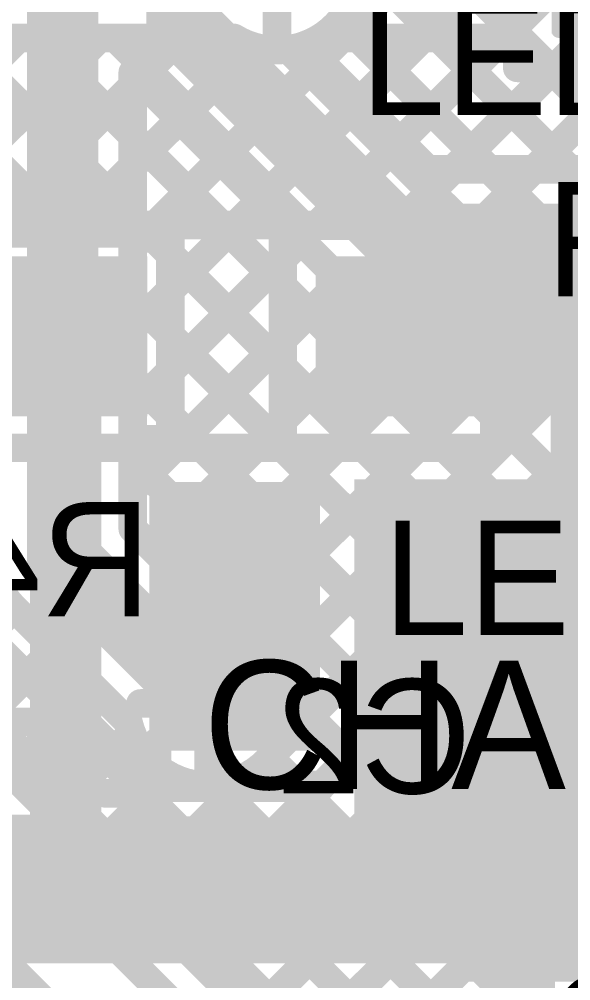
# Model space of a CAD drawing. Header units: millimetres. Extents: x 0.78 to 3.29, y 2.96 to 5.31.
# Drawn here: x 1.4258 to 1.6187, y 3.4714 to 3.808 of the extents above; entities that cross this region are included whole.
import ezdxf

# ---------------------------------------------------------------- set-up
doc = ezdxf.new("R2010")
doc.units = ezdxf.units.MM
doc.header["$MEASUREMENT"] = 0
for name, color, linetype in [('BottomLayer', 5, 'Continuous'), ('BottomOverlay', 54, 'Continuous'), ('BottomPaste', 16, 'Continuous'), ('BottomSolder', 6, 'Continuous'), ('MultiLayer', 9, 'Continuous'), ('TopLayer', 1, 'Continuous'), ('TopOverlay', 2, 'Continuous'), ('ViaHoleLayer', 16, 'Continuous')]:
    doc.layers.add(name, color=color, linetype=linetype)

# ---------------------------------------------------------------- blocks, each defined once
blk = doc.blocks.new('MBR120VLSFT3G_B_14')
at = {"layer": 'BottomLayer'}
for points in [[(-0.02461, -0.02402), (0.02461, -0.02402), (-0.02461, 0.02402), (0.02461, 0.02402)], [(0.09154, -0.02402), (0.14075, -0.02402), (0.09154, 0.02402), (0.14075, 0.02402)]]:
    blk.add_solid(points, dxfattribs=at)
at = {"layer": 'BottomOverlay', "const_width": 0.01}
for points in [[(-0.048, 0.039), (0.15, 0.039)], [(0.15, -0.039), (0.15, 0.039)], [(-0.049, -0.039), (0.149, -0.039)]]:
    blk.add_lwpolyline(points, dxfattribs=at)
at = {"layer": 'BottomOverlay', "const_width": 0.005}
for points in [[(-0.0505, 0.039, 1), (-0.0455, 0.039, 1)], [(0.1475, 0.039, 1), (0.1525, 0.039, 1)], [(0.1475, 0.039, 1), (0.1525, 0.039, 1)], [(-0.0515, -0.039, 1), (-0.0465, -0.039, 1)], [(0.1465, -0.039, 1), (0.1515, -0.039, 1)], [(0.1475, -0.039, 1), (0.1525, -0.039, 1)]]:
    blk.add_lwpolyline(points, format="xyb", close=True, dxfattribs=at)
at = {"layer": 'BottomOverlay'}
blk.add_solid([(-0.093, -0.044), (-0.029, -0.044), (-0.093, 0.044), (-0.029, 0.044)], dxfattribs=at)
at = {"layer": 'BottomPaste'}
for points in [[(-0.02461, -0.02402), (0.02461, -0.02402), (-0.02461, 0.02402), (0.02461, 0.02402)], [(0.09154, -0.02402), (0.14075, -0.02402), (0.09154, 0.02402), (0.14075, 0.02402)]]:
    blk.add_solid(points, dxfattribs=at)
at = {"layer": 'BottomSolder'}
for points in [[(-0.02861, -0.02802), (0.02861, -0.02802), (-0.02861, 0.02802), (0.02861, 0.02802)], [(0.08754, -0.02802), (0.14475, -0.02802), (0.08754, 0.02802), (0.14475, 0.02802)]]:
    blk.add_solid(points, dxfattribs=at)
blk = doc.blocks.new('C__0603_B_21')
at = {"layer": 'BottomLayer'}
for points in [[(-0.045, 0.0175), (-0.045, -0.0175), (-0.015, 0.0175), (-0.015, -0.0175)], [(0.015, 0.0175), (0.015, -0.0175), (0.045, 0.0175), (0.045, -0.0175)]]:
    blk.add_solid(points, dxfattribs=at)
at = {"layer": 'BottomOverlay', "const_width": 0.005}
for points in [[(-0.05, -0.023), (-0.05, 0.023)], [(-0.05, 0.023), (-0.016, 0.023)], [(0.016, 0.023), (0.05, 0.023)], [(0.05, -0.023), (0.05, 0.023)], [(-0.05, -0.023), (-0.016, -0.023)], [(0.016, -0.023), (0.05, -0.023)]]:
    blk.add_lwpolyline(points, dxfattribs=at)
at = {"layer": 'BottomOverlay', "const_width": 0.0025}
for points in [[(-0.05125, 0.023, 1), (-0.04875, 0.023, 1)], [(-0.05125, 0.023, 1), (-0.04875, 0.023, 1)], [(-0.01725, 0.023, 1), (-0.01475, 0.023, 1)], [(0.01475, 0.023, 1), (0.01725, 0.023, 1)], [(0.04875, 0.023, 1), (0.05125, 0.023, 1)], [(0.04875, 0.023, 1), (0.05125, 0.023, 1)], [(-0.05125, -0.023, 1), (-0.04875, -0.023, 1)], [(-0.05125, -0.023, 1), (-0.04875, -0.023, 1)], [(-0.01725, -0.023, 1), (-0.01475, -0.023, 1)], [(0.01475, -0.023, 1), (0.01725, -0.023, 1)], [(0.04875, -0.023, 1), (0.05125, -0.023, 1)], [(0.04875, -0.023, 1), (0.05125, -0.023, 1)]]:
    blk.add_lwpolyline(points, format="xyb", close=True, dxfattribs=at)
at = {"layer": 'BottomPaste'}
for points in [[(-0.045, 0.0175), (-0.045, -0.0175), (-0.015, 0.0175), (-0.015, -0.0175)], [(0.015, 0.0175), (0.015, -0.0175), (0.045, 0.0175), (0.045, -0.0175)]]:
    blk.add_solid(points, dxfattribs=at)
at = {"layer": 'BottomSolder'}
for points in [[(-0.049, 0.0215), (-0.049, -0.0215), (-0.011, 0.0215), (-0.011, -0.0215)], [(0.011, 0.0215), (0.011, -0.0215), (0.049, 0.0215), (0.049, -0.0215)]]:
    blk.add_solid(points, dxfattribs=at)
blk = doc.blocks.new('SOT23_3_B_43')
at = {"layer": 'BottomLayer'}
for points in [[(-0.02166, 0.05807), (-0.05316, 0.05807), (-0.02166, 0.02657), (-0.05316, 0.02657)], [(0.05314, 0.05807), (0.02165, 0.05807), (0.05314, 0.02657), (0.02165, 0.02657)], [(0.01574, -0.02657), (-0.01575, -0.02657), (0.01574, -0.05807), (-0.01575, -0.05807)]]:
    blk.add_solid(points, dxfattribs=at)
at = {"layer": 'BottomOverlay'}
for points, const_width in [([(-0.06409, 0.068, 1), (-0.07393, 0.068, 1)], 0.00984), ([(-0.07639, 0.068, 1), (-0.07147, 0.068, 1)], 0.00492), ([(-0.06655, 0.068, 1), (-0.06162, 0.068, 1)], 0.00492), ([(-0.01351, 0.056, 1), (-0.00851, 0.056, 1)], 0.005), ([(0.00849, 0.056, 1), (0.01349, 0.056, 1)], 0.005), ([(-0.06851, 0.048, 1), (-0.06351, 0.048, 1)], 0.005), ([(0.06349, 0.048, 1), (0.06849, 0.048, 1)], 0.005), ([(-0.06851, -0.056, 1), (-0.06351, -0.056, 1)], 0.005), ([(-0.06851, -0.056, 1), (-0.06351, -0.056, 1)], 0.005), ([(-0.03151, -0.056, 1), (-0.02651, -0.056, 1)], 0.005), ([(0.02649, -0.056, 1), (0.03149, -0.056, 1)], 0.005), ([(0.06349, -0.056, 1), (0.06849, -0.056, 1)], 0.005), ([(0.06349, -0.056, 1), (0.06849, -0.056, 1)], 0.005)]:
    blk.add_lwpolyline(points, format="xyb", close=True, dxfattribs=dict(at, const_width=const_width))
at = {"layer": 'BottomOverlay', "const_width": 0.01}
for points in [[(-0.01101, 0.056), (0.01099, 0.056)], [(-0.06601, 0.048), (-0.06601, -0.056)], [(0.06599, 0.048), (0.06599, -0.056)], [(-0.06601, -0.056), (-0.02901, -0.056)], [(0.02899, -0.056), (0.06599, -0.056)]]:
    blk.add_lwpolyline(points, dxfattribs=at)
at = {"layer": 'BottomPaste'}
for points in [[(-0.02166, 0.05807), (-0.05316, 0.05807), (-0.02166, 0.02657), (-0.05316, 0.02657)], [(0.05314, 0.05807), (0.02165, 0.05807), (0.05314, 0.02657), (0.02165, 0.02657)], [(0.01574, -0.02657), (-0.01575, -0.02657), (0.01574, -0.05807), (-0.01575, -0.05807)]]:
    blk.add_solid(points, dxfattribs=at)
at = {"layer": 'BottomSolder'}
for points in [[(-0.01766, 0.06207), (-0.05716, 0.06207), (-0.01766, 0.02257), (-0.05716, 0.02257)], [(0.05714, 0.06207), (0.01765, 0.06207), (0.05714, 0.02257), (0.01765, 0.02257)], [(0.01974, -0.02257), (-0.01975, -0.02257), (0.01974, -0.06207), (-0.01975, -0.06207)]]:
    blk.add_solid(points, dxfattribs=at)
blk = doc.blocks.new('BQ21040DBVR_B_67')
at = {"layer": 'BottomLayer'}
for points in [[(-0.07283, 0.02657), (-0.03346, 0.02657), (-0.07283, 0.04823), (-0.03346, 0.04823)], [(0.03346, 0.02657), (0.07283, 0.02657), (0.03346, 0.04823), (0.07283, 0.04823)], [(-0.07283, -0.01083), (-0.03346, -0.01083), (-0.07283, 0.01083), (-0.03346, 0.01083)], [(0.03346, -0.01083), (0.07283, -0.01083), (0.03346, 0.01083), (0.07283, 0.01083)], [(-0.07283, -0.04823), (-0.03346, -0.04823), (-0.07283, -0.02657), (-0.03346, -0.02657)], [(0.03346, -0.04823), (0.07283, -0.04823), (0.03346, -0.02657), (0.07283, -0.02657)]]:
    blk.add_solid(points, dxfattribs=at)
at = {"layer": 'BottomOverlay', "const_width": 0.00787}
for points in [[(0.056, 0.061), (-0.053, 0.061)], [(0.056, -0.061), (-0.053, -0.061)]]:
    blk.add_lwpolyline(points, dxfattribs=at)
at = {"layer": 'BottomOverlay'}
for points, const_width in [([(-0.05497, 0.061, 1), (-0.05103, 0.061, 1)], 0.00394), ([(0.05403, 0.061, 1), (0.05797, 0.061, 1)], 0.00394), ([(-0.083, -0.039, 1), (-0.093, -0.039, 1)], 0.01), ([(-0.0955, -0.039, 1), (-0.0905, -0.039, 1)], 0.005), ([(-0.0855, -0.039, 1), (-0.0805, -0.039, 1)], 0.005), ([(-0.05497, -0.061, 1), (-0.05103, -0.061, 1)], 0.00394), ([(0.05403, -0.061, 1), (0.05797, -0.061, 1)], 0.00394)]:
    blk.add_lwpolyline(points, format="xyb", close=True, dxfattribs=dict(at, const_width=const_width))
at = {"layer": 'BottomPaste'}
for points in [[(-0.07283, 0.02657), (-0.03346, 0.02657), (-0.07283, 0.04823), (-0.03346, 0.04823)], [(0.03346, 0.02657), (0.07283, 0.02657), (0.03346, 0.04823), (0.07283, 0.04823)], [(-0.07283, -0.01083), (-0.03346, -0.01083), (-0.07283, 0.01083), (-0.03346, 0.01083)], [(0.03346, -0.01083), (0.07283, -0.01083), (0.03346, 0.01083), (0.07283, 0.01083)], [(-0.07283, -0.04823), (-0.03346, -0.04823), (-0.07283, -0.02657), (-0.03346, -0.02657)], [(0.03346, -0.04823), (0.07283, -0.04823), (0.03346, -0.02657), (0.07283, -0.02657)]]:
    blk.add_solid(points, dxfattribs=at)
at = {"layer": 'BottomSolder'}
for points in [[(-0.07683, 0.02257), (-0.02946, 0.02257), (-0.07683, 0.05223), (-0.02946, 0.05223)], [(0.02946, 0.02257), (0.07683, 0.02257), (0.02946, 0.05223), (0.07683, 0.05223)], [(-0.07683, -0.01483), (-0.02946, -0.01483), (-0.07683, 0.01483), (-0.02946, 0.01483)], [(0.02946, -0.01483), (0.07683, -0.01483), (0.02946, 0.01483), (0.07683, 0.01483)], [(-0.07683, -0.05223), (-0.02946, -0.05223), (-0.07683, -0.02257), (-0.02946, -0.02257)], [(0.02946, -0.05223), (0.07683, -0.05223), (0.02946, -0.02257), (0.07683, -0.02257)]]:
    blk.add_solid(points, dxfattribs=at)
blk = doc.blocks.new('C__0603_B_68')
at = {"layer": 'BottomLayer'}
for points in [[(-0.045, 0.0175), (-0.045, -0.0175), (-0.015, 0.0175), (-0.015, -0.0175)], [(0.015, 0.0175), (0.015, -0.0175), (0.045, 0.0175), (0.045, -0.0175)]]:
    blk.add_solid(points, dxfattribs=at)
at = {"layer": 'BottomOverlay', "const_width": 0.005}
for points in [[(-0.05, 0.023), (-0.05, -0.023)], [(-0.05, 0.023), (-0.016, 0.023)], [(0.016, 0.023), (0.05, 0.023)], [(0.05, 0.023), (0.05, -0.023)], [(-0.05, -0.023), (-0.016, -0.023)], [(0.016, -0.023), (0.05, -0.023)]]:
    blk.add_lwpolyline(points, dxfattribs=at)
at = {"layer": 'BottomOverlay', "const_width": 0.0025}
for points in [[(-0.05125, 0.023, 1), (-0.04875, 0.023, 1)], [(-0.05125, 0.023, 1), (-0.04875, 0.023, 1)], [(-0.01725, 0.023, 1), (-0.01475, 0.023, 1)], [(0.01475, 0.023, 1), (0.01725, 0.023, 1)], [(0.04875, 0.023, 1), (0.05125, 0.023, 1)], [(0.04875, 0.023, 1), (0.05125, 0.023, 1)], [(-0.05125, -0.023, 1), (-0.04875, -0.023, 1)], [(-0.05125, -0.023, 1), (-0.04875, -0.023, 1)], [(-0.01725, -0.023, 1), (-0.01475, -0.023, 1)], [(0.01475, -0.023, 1), (0.01725, -0.023, 1)], [(0.04875, -0.023, 1), (0.05125, -0.023, 1)], [(0.04875, -0.023, 1), (0.05125, -0.023, 1)]]:
    blk.add_lwpolyline(points, format="xyb", close=True, dxfattribs=at)
at = {"layer": 'BottomPaste'}
for points in [[(-0.045, 0.0175), (-0.045, -0.0175), (-0.015, 0.0175), (-0.015, -0.0175)], [(0.015, 0.0175), (0.015, -0.0175), (0.045, 0.0175), (0.045, -0.0175)]]:
    blk.add_solid(points, dxfattribs=at)
at = {"layer": 'BottomSolder'}
for points in [[(-0.049, 0.0215), (-0.049, -0.0215), (-0.011, 0.0215), (-0.011, -0.0215)], [(0.011, 0.0215), (0.011, -0.0215), (0.049, 0.0215), (0.049, -0.0215)]]:
    blk.add_solid(points, dxfattribs=at)
blk = doc.blocks.new('R__0603_B_71')
at = {"layer": 'BottomLayer'}
for points in [[(-0.045, 0.0175), (-0.045, -0.0175), (-0.015, 0.0175), (-0.015, -0.0175)], [(0.015, 0.0175), (0.015, -0.0175), (0.045, 0.0175), (0.045, -0.0175)]]:
    blk.add_solid(points, dxfattribs=at)
at = {"layer": 'BottomOverlay', "const_width": 0.005}
for points in [[(-0.05, 0.024), (-0.05, -0.024)], [(-0.016, 0.024), (-0.05, 0.024)], [(0.05, 0.024), (0.016, 0.024)], [(0.05, 0.024), (0.05, -0.024)], [(-0.016, -0.024), (-0.05, -0.024)], [(0.05, -0.024), (0.016, -0.024)]]:
    blk.add_lwpolyline(points, dxfattribs=at)
at = {"layer": 'BottomOverlay', "const_width": 0.0025}
for points in [[(-0.05125, 0.024, 1), (-0.04875, 0.024, 1)], [(-0.05125, 0.024, 1), (-0.04875, 0.024, 1)], [(-0.01725, 0.024, 1), (-0.01475, 0.024, 1)], [(0.01475, 0.024, 1), (0.01725, 0.024, 1)], [(0.04875, 0.024, 1), (0.05125, 0.024, 1)], [(0.04875, 0.024, 1), (0.05125, 0.024, 1)], [(-0.05125, -0.024, 1), (-0.04875, -0.024, 1)], [(-0.05125, -0.024, 1), (-0.04875, -0.024, 1)], [(-0.01725, -0.024, 1), (-0.01475, -0.024, 1)], [(0.01475, -0.024, 1), (0.01725, -0.024, 1)], [(0.04875, -0.024, 1), (0.05125, -0.024, 1)], [(0.04875, -0.024, 1), (0.05125, -0.024, 1)]]:
    blk.add_lwpolyline(points, format="xyb", close=True, dxfattribs=at)
at = {"layer": 'BottomPaste'}
for points in [[(-0.045, 0.0175), (-0.045, -0.0175), (-0.015, 0.0175), (-0.015, -0.0175)], [(0.015, 0.0175), (0.015, -0.0175), (0.045, 0.0175), (0.045, -0.0175)]]:
    blk.add_solid(points, dxfattribs=at)
at = {"layer": 'BottomSolder'}
for points in [[(-0.049, 0.0215), (-0.049, -0.0215), (-0.011, 0.0215), (-0.011, -0.0215)], [(0.011, 0.0215), (0.011, -0.0215), (0.049, 0.0215), (0.049, -0.0215)]]:
    blk.add_solid(points, dxfattribs=at)
blk = doc.blocks.new('C__0603_B_106')
at = {"layer": 'BottomLayer'}
for points in [[(-0.045, 0.0175), (-0.045, -0.0175), (-0.015, 0.0175), (-0.015, -0.0175)], [(0.015, 0.0175), (0.015, -0.0175), (0.045, 0.0175), (0.045, -0.0175)]]:
    blk.add_solid(points, dxfattribs=at)
at = {"layer": 'BottomOverlay', "const_width": 0.005}
for points in [[(-0.05, 0.023), (-0.016, 0.023)], [(-0.05, 0.023), (-0.05, -0.023)], [(0.016, 0.023), (0.05, 0.023)], [(0.05, 0.023), (0.05, -0.023)], [(-0.05, -0.023), (-0.016, -0.023)], [(0.016, -0.023), (0.05, -0.023)]]:
    blk.add_lwpolyline(points, dxfattribs=at)
at = {"layer": 'BottomOverlay', "const_width": 0.0025}
for points in [[(-0.05125, 0.023, 1), (-0.04875, 0.023, 1)], [(-0.05125, 0.023, 1), (-0.04875, 0.023, 1)], [(-0.01725, 0.023, 1), (-0.01475, 0.023, 1)], [(0.01475, 0.023, 1), (0.01725, 0.023, 1)], [(0.04875, 0.023, 1), (0.05125, 0.023, 1)], [(0.04875, 0.023, 1), (0.05125, 0.023, 1)], [(-0.05125, -0.023, 1), (-0.04875, -0.023, 1)], [(-0.05125, -0.023, 1), (-0.04875, -0.023, 1)], [(-0.01725, -0.023, 1), (-0.01475, -0.023, 1)], [(0.01475, -0.023, 1), (0.01725, -0.023, 1)], [(0.04875, -0.023, 1), (0.05125, -0.023, 1)], [(0.04875, -0.023, 1), (0.05125, -0.023, 1)]]:
    blk.add_lwpolyline(points, format="xyb", close=True, dxfattribs=at)
at = {"layer": 'BottomPaste'}
for points in [[(-0.045, 0.0175), (-0.045, -0.0175), (-0.015, 0.0175), (-0.015, -0.0175)], [(0.015, 0.0175), (0.015, -0.0175), (0.045, 0.0175), (0.045, -0.0175)]]:
    blk.add_solid(points, dxfattribs=at)
at = {"layer": 'BottomSolder'}
for points in [[(-0.049, 0.0215), (-0.049, -0.0215), (-0.011, 0.0215), (-0.011, -0.0215)], [(0.011, 0.0215), (0.011, -0.0215), (0.049, 0.0215), (0.049, -0.0215)]]:
    blk.add_solid(points, dxfattribs=at)
blk = doc.blocks.new('C__0603_B_107')
at = {"layer": 'BottomLayer'}
for points in [[(-0.045, 0.0175), (-0.045, -0.0175), (-0.015, 0.0175), (-0.015, -0.0175)], [(0.015, 0.0175), (0.015, -0.0175), (0.045, 0.0175), (0.045, -0.0175)]]:
    blk.add_solid(points, dxfattribs=at)
at = {"layer": 'BottomOverlay', "const_width": 0.005}
for points in [[(-0.05, 0.023), (-0.016, 0.023)], [(-0.05, 0.023), (-0.05, -0.023)], [(0.016, 0.023), (0.05, 0.023)], [(0.05, 0.023), (0.05, -0.023)], [(-0.05, -0.023), (-0.016, -0.023)], [(0.016, -0.023), (0.05, -0.023)]]:
    blk.add_lwpolyline(points, dxfattribs=at)
at = {"layer": 'BottomOverlay', "const_width": 0.0025}
for points in [[(-0.05125, 0.023, 1), (-0.04875, 0.023, 1)], [(-0.05125, 0.023, 1), (-0.04875, 0.023, 1)], [(-0.01725, 0.023, 1), (-0.01475, 0.023, 1)], [(0.01475, 0.023, 1), (0.01725, 0.023, 1)], [(0.04875, 0.023, 1), (0.05125, 0.023, 1)], [(0.04875, 0.023, 1), (0.05125, 0.023, 1)], [(-0.05125, -0.023, 1), (-0.04875, -0.023, 1)], [(-0.05125, -0.023, 1), (-0.04875, -0.023, 1)], [(-0.01725, -0.023, 1), (-0.01475, -0.023, 1)], [(0.01475, -0.023, 1), (0.01725, -0.023, 1)], [(0.04875, -0.023, 1), (0.05125, -0.023, 1)], [(0.04875, -0.023, 1), (0.05125, -0.023, 1)]]:
    blk.add_lwpolyline(points, format="xyb", close=True, dxfattribs=at)
at = {"layer": 'BottomPaste'}
for points in [[(-0.045, 0.0175), (-0.045, -0.0175), (-0.015, 0.0175), (-0.015, -0.0175)], [(0.015, 0.0175), (0.015, -0.0175), (0.045, 0.0175), (0.045, -0.0175)]]:
    blk.add_solid(points, dxfattribs=at)
at = {"layer": 'BottomSolder'}
for points in [[(-0.049, 0.0215), (-0.049, -0.0215), (-0.011, 0.0215), (-0.011, -0.0215)], [(0.011, 0.0215), (0.011, -0.0215), (0.049, 0.0215), (0.049, -0.0215)]]:
    blk.add_solid(points, dxfattribs=at)

msp = doc.modelspace()

# ---------------------------------------------------------------- linework, layer by layer
at = {"layer": 'BottomLayer'}
for points, const_width in [([(1.516, 3.80222), (1.516, 3.826)], 0.01), ([(1.30423, 3.65183), (1.45391, 3.8015)], 0.01), ([(1.40689, 3.8015), (1.5009, 3.8015)], 0.01), ([(1.41371, 3.73302), (1.48219, 3.8015)], 0.01), ([(1.41442, 3.7903), (1.42562, 3.8015)], 0.01), ([(1.43109, 3.8015), (1.518, 3.71459)], 0.01), ([(1.45938, 3.8015), (1.52514, 3.73573)], 0.01), ([(1.47027, 3.73302), (1.53876, 3.8015)], 0.01), ([(1.47861, 3.71306), (1.56704, 3.8015)], 0.01), ([(1.48766, 3.8015), (1.55343, 3.73573)], 0.01), ([(1.52956, 3.73573), (1.59533, 3.8015)], 0.01), ([(1.5311, 3.8015), (1.60004, 3.8015)], 0.01), ([(1.54423, 3.8015), (1.61, 3.73573)], 0.01), ([(1.57251, 3.8015), (1.63828, 3.73573)], 0.01), ([(1.60004, 3.791), (1.60004, 3.8015)], 0.01), ([(1.44199, 3.73302), (1.50748, 3.79851)], 0.01), ([(1.51995, 3.79749), (1.58171, 3.73573)], 0.01), ([(1.41461, 3.7897), (1.47129, 3.73302)], 0.01), ([(1.55784, 3.73573), (1.61311, 3.791)], 0.01), ([(1.58613, 3.73573), (1.6414, 3.791)], 0.01), ([(1.60004, 3.791), (1.67552, 3.791)], 0.01), ([(1.6113, 3.791), (1.66656, 3.73573)], 0.01), ([(1.61441, 3.73573), (1.66968, 3.791)], 0.01), ([(1.41012, 3.7659), (1.44301, 3.73302)], 0.01), ([(1.518, 3.73573), (1.6674, 3.73573)], 0.01), ([(1.518, 3.658), (1.518, 3.73573)], 0.01), ([(1.40539, 3.73302), (1.47861, 3.73302)], 0.01), ([(1.47861, 3.66098), (1.47861, 3.73302)], 0.01), ([(1.47861, 3.7257), (1.518, 3.68631)], 0.01), ([(1.47861, 3.68478), (1.518, 3.72417)], 0.01), ([(1.442, 3.5065), (1.442, 3.695)], 0.025), ([(1.442, 3.695), (1.444, 3.697)], 0.02), ([(1.62135, 3.6964), (1.63035, 3.6964)], 0.02), ([(1.47861, 3.69742), (1.518, 3.65802)], 0.01), ([(1.48011, 3.658), (1.518, 3.69589)], 0.01), ([(1.47861, 3.66913), (1.48974, 3.658)], 0.01), ([(1.5084, 3.658), (1.518, 3.6676)], 0.01), ([(1.4665, 3.66098), (1.47861, 3.66098)], 0.01), ([(1.4665, 3.658), (1.518, 3.658)], 0.01), ([(1.507, 3.5835), (1.507, 3.619)], 0.025), ([(1.492, 3.5685), (1.507, 3.5835)], 0.025), ([(1.492, 3.54472), (1.492, 3.5685)], 0.01), ([(1.4665, 3.54), (1.488, 3.54)], 0.01), ([(1.496, 3.54), (1.53104, 3.54)], 0.01), ([(1.4665, 3.539), (1.53104, 3.539)], 0.01), ([(1.487, 3.5065), (1.493, 3.5125)], 0.02), ([(1.3485, 3.509), (1.429, 3.509)], 0.02), ([(1.442, 3.5065), (1.487, 3.5065)], 0.02)]:
    msp.add_lwpolyline(points, dxfattribs=dict(at, const_width=const_width))
for points, const_width in [([(1.42312, 3.8015, 1), (1.42812, 3.8015, 1)], 0.005), ([(1.42859, 3.8015, 1), (1.43359, 3.8015, 1)], 0.005), ([(1.45141, 3.8015, 1), (1.45641, 3.8015, 1)], 0.005), ([(1.45688, 3.8015, 1), (1.46188, 3.8015, 1)], 0.005), ([(1.47969, 3.8015, 1), (1.48469, 3.8015, 1)], 0.005), ([(1.48516, 3.8015, 1), (1.49016, 3.8015, 1)], 0.005), ([(1.4984, 3.8015, 1), (1.5034, 3.8015, 1)], 0.005), ([(1.4984, 3.8015, 1), (1.5034, 3.8015, 1)], 0.005), ([(1.5135, 3.80222, 1), (1.5185, 3.80222, 1)], 0.005), ([(1.5286, 3.8015, 1), (1.5336, 3.8015, 1)], 0.005), ([(1.5286, 3.8015, 1), (1.5336, 3.8015, 1)], 0.005), ([(1.53626, 3.8015, 1), (1.54126, 3.8015, 1)], 0.005), ([(1.54173, 3.8015, 1), (1.54673, 3.8015, 1)], 0.005), ([(1.56454, 3.8015, 1), (1.56954, 3.8015, 1)], 0.005), ([(1.57001, 3.8015, 1), (1.57501, 3.8015, 1)], 0.005), ([(1.59283, 3.8015, 1), (1.59783, 3.8015, 1)], 0.005), ([(1.59754, 3.8015, 1), (1.60254, 3.8015, 1)], 0.005), ([(1.59754, 3.8015, 1), (1.60254, 3.8015, 1)], 0.005), ([(1.50498, 3.79851, 1), (1.50998, 3.79851, 1)], 0.005), ([(1.51745, 3.79749, 1), (1.52245, 3.79749, 1)], 0.005), ([(1.59754, 3.791, 1), (1.60254, 3.791, 1)], 0.005), ([(1.59754, 3.791, 1), (1.60254, 3.791, 1)], 0.005), ([(1.6088, 3.791, 1), (1.6138, 3.791, 1)], 0.005), ([(1.61061, 3.791, 1), (1.61561, 3.791, 1)], 0.005), ([(1.5155, 3.73573, 1), (1.5205, 3.73573, 1)], 0.005), ([(1.5155, 3.73573, 1), (1.5205, 3.73573, 1)], 0.005), ([(1.52264, 3.73573, 1), (1.52764, 3.73573, 1)], 0.005), ([(1.52706, 3.73573, 1), (1.53206, 3.73573, 1)], 0.005), ([(1.55093, 3.73573, 1), (1.55593, 3.73573, 1)], 0.005), ([(1.55534, 3.73573, 1), (1.56034, 3.73573, 1)], 0.005), ([(1.57921, 3.73573, 1), (1.58421, 3.73573, 1)], 0.005), ([(1.58363, 3.73573, 1), (1.58863, 3.73573, 1)], 0.005), ([(1.6075, 3.73573, 1), (1.6125, 3.73573, 1)], 0.005), ([(1.61191, 3.73573, 1), (1.61691, 3.73573, 1)], 0.005), ([(1.43949, 3.73302, 1), (1.44449, 3.73302, 1)], 0.005), ([(1.44051, 3.73302, 1), (1.44551, 3.73302, 1)], 0.005), ([(1.46777, 3.73302, 1), (1.47277, 3.73302, 1)], 0.005), ([(1.46879, 3.73302, 1), (1.47379, 3.73302, 1)], 0.005), ([(1.47611, 3.73302, 1), (1.48111, 3.73302, 1)], 0.005), ([(1.47611, 3.73302, 1), (1.48111, 3.73302, 1)], 0.005), ([(1.47611, 3.7257, 1), (1.48111, 3.7257, 1)], 0.005), ([(1.5155, 3.72417, 1), (1.5205, 3.72417, 1)], 0.005), ([(1.47611, 3.71306, 1), (1.48111, 3.71306, 1)], 0.005), ([(1.5155, 3.71459, 1), (1.5205, 3.71459, 1)], 0.005), ([(1.43575, 3.695, 1), (1.44825, 3.695, 1)], 0.0125), ([(1.439, 3.697, 1), (1.449, 3.697, 1)], 0.01), ([(1.61635, 3.6964, 1), (1.62635, 3.6964, 1)], 0.01), ([(1.437, 3.695, 1), (1.447, 3.695, 1)], 0.01), ([(1.47611, 3.69742, 1), (1.48111, 3.69742, 1)], 0.005), ([(1.5155, 3.69589, 1), (1.5205, 3.69589, 1)], 0.005), ([(1.47611, 3.68478, 1), (1.48111, 3.68478, 1)], 0.005), ([(1.5155, 3.68631, 1), (1.5205, 3.68631, 1)], 0.005), ([(1.47611, 3.66913, 1), (1.48111, 3.66913, 1)], 0.005), ([(1.5155, 3.6676, 1), (1.5205, 3.6676, 1)], 0.005), ([(1.464, 3.66098, 1), (1.469, 3.66098, 1)], 0.005), ([(1.47611, 3.66098, 1), (1.48111, 3.66098, 1)], 0.005), ([(1.47611, 3.66098, 1), (1.48111, 3.66098, 1)], 0.005), ([(1.464, 3.658, 1), (1.469, 3.658, 1)], 0.005), ([(1.47761, 3.658, 1), (1.48261, 3.658, 1)], 0.005), ([(1.48724, 3.658, 1), (1.49224, 3.658, 1)], 0.005), ([(1.5059, 3.658, 1), (1.5109, 3.658, 1)], 0.005), ([(1.5155, 3.65802, 1), (1.5205, 3.65802, 1)], 0.005), ([(1.5155, 3.658, 1), (1.5205, 3.658, 1)], 0.005), ([(1.5155, 3.658, 1), (1.5205, 3.658, 1)], 0.005), ([(1.50075, 3.619, 1), (1.51325, 3.619, 1)], 0.0125), ([(1.50075, 3.5835, 1), (1.51325, 3.5835, 1)], 0.0125), ([(1.50075, 3.5835, 1), (1.51325, 3.5835, 1)], 0.0125), ([(1.48511, 3.5685, 1), (1.49889, 3.5685, 1)], 0.01378), ([(1.48575, 3.5685, 1), (1.49825, 3.5685, 1)], 0.0125), ([(1.4895, 3.5685, 1), (1.4945, 3.5685, 1)], 0.005), ([(1.4895, 3.54472, 1), (1.4945, 3.54472, 1)], 0.005), ([(1.464, 3.54, 1), (1.469, 3.54, 1)], 0.005), ([(1.4855, 3.54, 1), (1.4905, 3.54, 1)], 0.005), ([(1.4855, 3.54, 1), (1.4905, 3.54, 1)], 0.005), ([(1.4935, 3.54, 1), (1.4985, 3.54, 1)], 0.005), ([(1.4935, 3.54, 1), (1.4985, 3.54, 1)], 0.005), ([(1.52854, 3.54, 1), (1.53354, 3.54, 1)], 0.005), ([(1.464, 3.539, 1), (1.469, 3.539, 1)], 0.005), ([(1.52854, 3.539, 1), (1.53354, 3.539, 1)], 0.005), ([(1.488, 3.5125, 1), (1.498, 3.5125, 1)], 0.01), ([(1.424, 3.509, 1), (1.434, 3.509, 1)], 0.01), ([(1.43575, 3.5065, 1), (1.44825, 3.5065, 1)], 0.0125), ([(1.437, 3.5065, 1), (1.447, 3.5065, 1)], 0.01), ([(1.482, 3.5065, 1), (1.492, 3.5065, 1)], 0.01), ([(1.482, 3.5065, 1), (1.492, 3.5065, 1)], 0.01)]:
    msp.add_lwpolyline(points, format="xyb", close=True, dxfattribs=dict(at, const_width=const_width))
at = {"layer": 'BottomLayer', "const_width": 0.01}
for points in [[(1.5311, 3.8015, -0.283414), (1.5009, 3.8015)], [(1.496, 3.54, -0.069866), (1.488, 3.54)]]:
    msp.add_lwpolyline(points, format="xyb", dxfattribs=at)
at = {"layer": 'BottomLayer'}
for points in [[(1.61204, 3.803), (1.67, 3.803), (1.61204, 4.05), (1.67, 4.05)], [(1.53, 3.72373), (1.53, 3.66974), (1.6554, 3.72373), (1.6554, 3.66974)], [(1.47126, 3.552), (1.531, 3.552), (1.47126, 3.646), (1.531, 3.646)], [(1.54304, 3.484), (1.623, 3.484), (1.54304, 3.647), (1.623, 3.647)], [(1.54718, 3.64573), (1.54718, 3.59174), (1.649, 3.64573), (1.649, 3.59174)], [(1.404, 3.527), (1.404, 3.4775), (1.60135, 3.527), (1.60135, 3.4775)]]:
    msp.add_solid(points, dxfattribs=at)
at = {"layer": 'BottomOverlay', "const_width": 0.01}
for points in [[(1.41603, 3.562), (1.449, 3.562)], [(1.449, 3.562), (1.474, 3.537)], [(1.474, 3.537), (1.474, 3.555)], [(1.456, 3.537), (1.474, 3.537)]]:
    msp.add_lwpolyline(points, dxfattribs=at)
at = {"layer": 'BottomOverlay', "const_width": 0.005}
for points in [[(1.4465, 3.562, 1), (1.4515, 3.562, 1)], [(1.4465, 3.562, 1), (1.4515, 3.562, 1)], [(1.4715, 3.555, 1), (1.4765, 3.555, 1)], [(1.4535, 3.537, 1), (1.4585, 3.537, 1)], [(1.4715, 3.537, 1), (1.4765, 3.537, 1)], [(1.4715, 3.537, 1), (1.4765, 3.537, 1)], [(1.4715, 3.537, 1), (1.4765, 3.537, 1)]]:
    msp.add_lwpolyline(points, format="xyb", close=True, dxfattribs=at)
at = {"layer": 'MultiLayer', "const_width": 0.01378}
msp.add_lwpolyline([(1.48511, 3.5685, 1), (1.49889, 3.5685, 1)], format="xyb", close=True, dxfattribs=at)
at = {"layer": 'TopLayer'}
for points, const_width in [([(1.441, 3.6195), (1.441, 3.934)], 0.025), ([(1.48272, 3.80682), (1.48272, 3.91172)], 0.025), ([(1.54611, 3.88447), (1.67506, 3.75552)], 0.01), ([(1.53072, 3.79347), (1.6115, 3.87424)], 0.01), ([(1.5405, 3.8618), (1.64678, 3.75552)], 0.01), ([(1.54487, 3.77932), (1.61869, 3.85314)], 0.01), ([(1.55901, 3.76518), (1.63283, 3.839)], 0.01), ([(1.54457, 3.82944), (1.61849, 3.75552)], 0.01), ([(1.57763, 3.75552), (1.64697, 3.82486)], 0.01), ([(1.48272, 3.80682), (1.55852, 3.73102)], 0.025), ([(1.60592, 3.75552), (1.66111, 3.81072)], 0.01), ([(1.53813, 3.8076), (1.59021, 3.75552)], 0.01), ([(1.52539, 3.7988), (1.56867, 3.75552)], 0.01), ([(1.4655, 3.78939), (1.54117, 3.71372)], 0.01), ([(1.4655, 3.62965), (1.4655, 3.78939)], 0.01), ([(1.4655, 3.78481), (1.46779, 3.7871)], 0.01), ([(1.4655, 3.75653), (1.48193, 3.77296)], 0.01), ([(1.4655, 3.76709), (1.63821, 3.59438)], 0.01), ([(1.4655, 3.72824), (1.49608, 3.75882)], 0.01), ([(1.56867, 3.75552), (1.715, 3.75552)], 0.01), ([(1.4655, 3.69996), (1.51022, 3.74468)], 0.01), ([(1.4655, 3.73881), (1.62407, 3.58024)], 0.01), ([(1.55852, 3.73102), (1.747, 3.73102)], 0.025), ([(1.4655, 3.67167), (1.52436, 3.73053)], 0.01), ([(1.4655, 3.64339), (1.5385, 3.71639)], 0.01), ([(1.4655, 3.71052), (1.61044, 3.56559)], 0.01), ([(1.47277, 3.62238), (1.55697, 3.70657)], 0.01), ([(1.47943, 3.48761), (1.69834, 3.70652)], 0.01), ([(1.48691, 3.60823), (1.5852, 3.70652)], 0.01), ([(1.50233, 3.59536), (1.61349, 3.70652)], 0.01), ([(1.51568, 3.55215), (1.67005, 3.70652)], 0.01), ([(1.51736, 3.58211), (1.64177, 3.70652)], 0.01), ([(1.55392, 3.70696), (1.65235, 3.60852)], 0.01), ([(1.55852, 3.70652), (1.715, 3.70652)], 0.01), ([(1.58264, 3.70652), (1.66649, 3.62267)], 0.01), ([(1.61092, 3.70652), (1.684, 3.63344)], 0.01), ([(1.49357, 3.47347), (1.715, 3.6949)], 0.01), ([(1.49357, 3.47347), (1.715, 3.6949)], 0.01), ([(1.4655, 3.68224), (1.60822, 3.53952)], 0.01), ([(1.346, 3.66032), (1.67437, 3.33195)], 0.01), ([(1.4655, 3.65395), (1.60822, 3.51123)], 0.01), ([(1.346, 3.63203), (1.65403, 3.324)], 0.01), ([(1.4655, 3.62965), (1.49864, 3.5965)], 0.01), ([(1.61352, 3.56969), (1.67199, 3.62816)], 0.01), ([(1.441, 3.6195), (1.492, 3.5685)], 0.025), ([(1.346, 3.62104), (1.64304, 3.324)], 0.01), ([(1.329, 3.614), (1.636, 3.307)], 0.01), ([(1.39458, 3.57247), (1.42398, 3.60187)], 0.01), ([(1.4237, 3.60215), (1.464, 3.56185)], 0.01), ([(1.492, 3.5685), (1.492, 3.59228)], 0.01), ([(1.40872, 3.55832), (1.43812, 3.58773)], 0.01), ([(1.42286, 3.54418), (1.45226, 3.57359)], 0.01), ([(1.52071, 3.57046), (1.60822, 3.48295)], 0.01), ([(1.46822, 3.5685), (1.492, 3.5685)], 0.01), ([(1.492, 3.5685), (1.51578, 3.5685)], 0.01), ([(1.492, 3.54472), (1.492, 3.5685)], 0.01), ([(1.50771, 3.45933), (1.6085, 3.56012)], 0.01), ([(1.437, 3.53004), (1.46514, 3.55817)], 0.01), ([(1.60822, 3.46478), (1.60822, 3.55694)], 0.01), ([(1.51351, 3.54938), (1.68134, 3.38155)], 0.01), ([(1.45114, 3.5159), (1.47839, 3.54314)], 0.01), ([(1.46529, 3.50175), (1.50835, 3.54482)], 0.01), ([(1.49475, 3.53985), (1.67829, 3.35631)], 0.01), ([(1.52186, 3.44519), (1.60822, 3.53155)], 0.01), ([(1.384, 3.50769), (1.61169, 3.28)], 0.02), ([(1.536, 3.43104), (1.60822, 3.50327)], 0.01), ([(1.55014, 3.4169), (1.60822, 3.47498)], 0.01)]:
    msp.add_lwpolyline(points, dxfattribs=dict(at, const_width=const_width))
at = {"layer": 'TopLayer', "const_width": 0.01}
for points in [[(1.54478, 3.826, -0.319855), (1.52539, 3.7988)], [(1.55852, 3.70652, -0.199267), (1.54117, 3.71372)], [(1.55852, 3.70652, -0.198912), (1.5412, 3.7137)], [(1.4237, 3.60215, -0.199267), (1.4165, 3.6195)], [(1.42368, 3.60217, -0.198912), (1.4165, 3.6195)], [(1.49864, 3.5965, -0.347489), (1.52078, 3.5685)], [(1.52078, 3.5685, -0.889771), (1.464, 3.56185)], [(1.60822, 3.55694, -0.199396), (1.61352, 3.56969)], [(1.60822, 3.55694, -0.198912), (1.61349, 3.56966)]]:
    msp.add_lwpolyline(points, format="xyb", dxfattribs=at)
at = {"layer": 'TopLayer'}
for points, const_width in [([(1.47647, 3.80682, 1), (1.48897, 3.80682, 1)], 0.0125), ([(1.47647, 3.80682, 1), (1.48897, 3.80682, 1)], 0.0125), ([(1.53563, 3.8076, 1), (1.54063, 3.8076, 1)], 0.005), ([(1.52289, 3.7988, 1), (1.52789, 3.7988, 1)], 0.005), ([(1.52289, 3.7988, 1), (1.52789, 3.7988, 1)], 0.005), ([(1.52822, 3.79347, 1), (1.53322, 3.79347, 1)], 0.005), ([(1.463, 3.78939, 1), (1.468, 3.78939, 1)], 0.005), ([(1.463, 3.78939, 1), (1.468, 3.78939, 1)], 0.005), ([(1.46529, 3.7871, 1), (1.47029, 3.7871, 1)], 0.005), ([(1.463, 3.78481, 1), (1.468, 3.78481, 1)], 0.005), ([(1.54237, 3.77932, 1), (1.54737, 3.77932, 1)], 0.005), ([(1.47943, 3.77296, 1), (1.48443, 3.77296, 1)], 0.005), ([(1.463, 3.76709, 1), (1.468, 3.76709, 1)], 0.005), ([(1.55651, 3.76518, 1), (1.56151, 3.76518, 1)], 0.005), ([(1.49358, 3.75882, 1), (1.49858, 3.75882, 1)], 0.005), ([(1.463, 3.75653, 1), (1.468, 3.75653, 1)], 0.005), ([(1.56617, 3.75552, 1), (1.57117, 3.75552, 1)], 0.005), ([(1.56617, 3.75552, 1), (1.57117, 3.75552, 1)], 0.005), ([(1.57513, 3.75552, 1), (1.58013, 3.75552, 1)], 0.005), ([(1.58771, 3.75552, 1), (1.59271, 3.75552, 1)], 0.005), ([(1.60342, 3.75552, 1), (1.60842, 3.75552, 1)], 0.005), ([(1.61599, 3.75552, 1), (1.62099, 3.75552, 1)], 0.005), ([(1.50772, 3.74468, 1), (1.51272, 3.74468, 1)], 0.005), ([(1.463, 3.73881, 1), (1.468, 3.73881, 1)], 0.005), ([(1.55227, 3.73102, 1), (1.56477, 3.73102, 1)], 0.0125), ([(1.55227, 3.73102, 1), (1.56477, 3.73102, 1)], 0.0125), ([(1.52186, 3.73053, 1), (1.52686, 3.73053, 1)], 0.005), ([(1.463, 3.72824, 1), (1.468, 3.72824, 1)], 0.005), ([(1.536, 3.71639, 1), (1.541, 3.71639, 1)], 0.005), ([(1.53867, 3.71372, 1), (1.54367, 3.71372, 1)], 0.005), ([(1.53867, 3.71372, 1), (1.54367, 3.71372, 1)], 0.005), ([(1.5387, 3.7137, 1), (1.5437, 3.7137, 1)], 0.005), ([(1.463, 3.71052, 1), (1.468, 3.71052, 1)], 0.005), ([(1.55142, 3.70696, 1), (1.55642, 3.70696, 1)], 0.005), ([(1.55447, 3.70657, 1), (1.55947, 3.70657, 1)], 0.005), ([(1.55602, 3.70652, 1), (1.56102, 3.70652, 1)], 0.005), ([(1.55602, 3.70652, 1), (1.56102, 3.70652, 1)], 0.005), ([(1.55602, 3.70652, 1), (1.56102, 3.70652, 1)], 0.005), ([(1.58014, 3.70652, 1), (1.58514, 3.70652, 1)], 0.005), ([(1.5827, 3.70652, 1), (1.5877, 3.70652, 1)], 0.005), ([(1.60842, 3.70652, 1), (1.61342, 3.70652, 1)], 0.005), ([(1.61099, 3.70652, 1), (1.61599, 3.70652, 1)], 0.005), ([(1.463, 3.69996, 1), (1.468, 3.69996, 1)], 0.005), ([(1.463, 3.68224, 1), (1.468, 3.68224, 1)], 0.005), ([(1.463, 3.67167, 1), (1.468, 3.67167, 1)], 0.005), ([(1.463, 3.65395, 1), (1.468, 3.65395, 1)], 0.005), ([(1.463, 3.64339, 1), (1.468, 3.64339, 1)], 0.005), ([(1.463, 3.62965, 1), (1.468, 3.62965, 1)], 0.005), ([(1.463, 3.62965, 1), (1.468, 3.62965, 1)], 0.005), ([(1.43475, 3.6195, 1), (1.44725, 3.6195, 1)], 0.0125), ([(1.43475, 3.6195, 1), (1.44725, 3.6195, 1)], 0.0125), ([(1.47027, 3.62238, 1), (1.47527, 3.62238, 1)], 0.005), ([(1.48441, 3.60823, 1), (1.48941, 3.60823, 1)], 0.005), ([(1.42118, 3.60217, 1), (1.42618, 3.60217, 1)], 0.005), ([(1.4212, 3.60215, 1), (1.4262, 3.60215, 1)], 0.005), ([(1.4212, 3.60215, 1), (1.4262, 3.60215, 1)], 0.005), ([(1.42148, 3.60187, 1), (1.42648, 3.60187, 1)], 0.005), ([(1.49614, 3.5965, 1), (1.50114, 3.5965, 1)], 0.005), ([(1.49614, 3.5965, 1), (1.50114, 3.5965, 1)], 0.005), ([(1.49983, 3.59536, 1), (1.50483, 3.59536, 1)], 0.005), ([(1.4895, 3.59228, 1), (1.4945, 3.59228, 1)], 0.005), ([(1.43562, 3.58773, 1), (1.44062, 3.58773, 1)], 0.005), ([(1.51486, 3.58211, 1), (1.51986, 3.58211, 1)], 0.005), ([(1.48511, 3.5685, 1), (1.49889, 3.5685, 1)], 0.01378), ([(1.44976, 3.57359, 1), (1.45476, 3.57359, 1)], 0.005), ([(1.48575, 3.5685, 1), (1.49825, 3.5685, 1)], 0.0125), ([(1.51821, 3.57046, 1), (1.52321, 3.57046, 1)], 0.005), ([(1.46572, 3.5685, 1), (1.47072, 3.5685, 1)], 0.005), ([(1.4895, 3.5685, 1), (1.4945, 3.5685, 1)], 0.005), ([(1.4895, 3.5685, 1), (1.4945, 3.5685, 1)], 0.005), ([(1.4895, 3.5685, 1), (1.4945, 3.5685, 1)], 0.005), ([(1.4895, 3.5685, 1), (1.4945, 3.5685, 1)], 0.005), ([(1.51328, 3.5685, 1), (1.51828, 3.5685, 1)], 0.005), ([(1.51828, 3.5685, 1), (1.52328, 3.5685, 1)], 0.005), ([(1.51828, 3.5685, 1), (1.52328, 3.5685, 1)], 0.005), ([(1.61099, 3.56966, 1), (1.61599, 3.56966, 1)], 0.005), ([(1.61102, 3.56969, 1), (1.61602, 3.56969, 1)], 0.005), ([(1.61102, 3.56969, 1), (1.61602, 3.56969, 1)], 0.005), ([(1.60794, 3.56559, 1), (1.61294, 3.56559, 1)], 0.005), ([(1.4615, 3.56185, 1), (1.4665, 3.56185, 1)], 0.005), ([(1.4615, 3.56185, 1), (1.4665, 3.56185, 1)], 0.005), ([(1.606, 3.56012, 1), (1.611, 3.56012, 1)], 0.005), ([(1.46264, 3.55817, 1), (1.46764, 3.55817, 1)], 0.005), ([(1.60572, 3.55694, 1), (1.61072, 3.55694, 1)], 0.005), ([(1.60572, 3.55694, 1), (1.61072, 3.55694, 1)], 0.005), ([(1.60572, 3.55694, 1), (1.61072, 3.55694, 1)], 0.005), ([(1.51318, 3.55215, 1), (1.51818, 3.55215, 1)], 0.005), ([(1.51101, 3.54938, 1), (1.51601, 3.54938, 1)], 0.005), ([(1.42036, 3.54418, 1), (1.42536, 3.54418, 1)], 0.005), ([(1.47589, 3.54314, 1), (1.48089, 3.54314, 1)], 0.005), ([(1.4895, 3.54472, 1), (1.4945, 3.54472, 1)], 0.005), ([(1.50585, 3.54482, 1), (1.51085, 3.54482, 1)], 0.005), ([(1.49225, 3.53985, 1), (1.49725, 3.53985, 1)], 0.005), ([(1.60572, 3.53952, 1), (1.61072, 3.53952, 1)], 0.005), ([(1.4345, 3.53004, 1), (1.4395, 3.53004, 1)], 0.005), ([(1.60572, 3.53155, 1), (1.61072, 3.53155, 1)], 0.005), ([(1.44864, 3.5159, 1), (1.45364, 3.5159, 1)], 0.005), ([(1.60572, 3.51123, 1), (1.61072, 3.51123, 1)], 0.005), ([(1.60572, 3.50327, 1), (1.61072, 3.50327, 1)], 0.005), ([(1.46279, 3.50175, 1), (1.46779, 3.50175, 1)], 0.005), ([(1.47693, 3.48761, 1), (1.48193, 3.48761, 1)], 0.005), ([(1.60572, 3.48295, 1), (1.61072, 3.48295, 1)], 0.005), ([(1.49107, 3.47347, 1), (1.49607, 3.47347, 1)], 0.005), ([(1.49107, 3.47347, 1), (1.49607, 3.47347, 1)], 0.005), ([(1.60572, 3.47498, 1), (1.61072, 3.47498, 1)], 0.005)]:
    msp.add_lwpolyline(points, format="xyb", close=True, dxfattribs=dict(at, const_width=const_width))
at = {"layer": 'ViaHoleLayer', "const_width": 0.00591}
msp.add_lwpolyline([(1.48905, 3.5685, 1), (1.49495, 3.5685, 1)], format="xyb", close=True, dxfattribs=at)

# ---------------------------------------------------------------- block references
for name, p, rotation in [('C__0603_B_21', (1.66452, 3.827), 360), ('MBR120VLSFT3G_B_14', (1.442, 3.697), 360), ('SOT23_3_B_43', (1.67268, 3.65901), 90), ('R__0603_B_71', (1.537, 3.619), 180), ('C__0603_B_68', (1.429, 3.477), 90), ('C__0603_B_107', (1.487, 3.4765), 90), ('C__0603_B_106', (1.545, 3.476), 90), ('BQ21040DBVR_B_67', (1.653, 3.4485), 180)]:
    msp.add_blockref(name, p, dxfattribs=dict(rotation=rotation))

# ---------------------------------------------------------------- texts
at = {"layer": 'BottomOverlay', "text_generation_flag": 2}
for s, p in [('R44', (1.472, 3.599)), ('C2', (1.584, 3.537))]:
    msp.add_text(s, height=0.04, dxfattribs=at).set_placement(p)
at = {"layer": 'TopOverlay'}
for s, p in [('LED2', (1.54504, 3.77446)), ('R2L', (1.61, 3.71102)), ('LED1', (1.55304, 3.59246)), ('C4', (1.61, 3.4336))]:
    msp.add_text(s, height=0.04, dxfattribs=at).set_placement(p)
msp.add_text('CHARGING STATUS LED', height=0.045, rotation=360, dxfattribs=at).set_placement((1.49, 3.53853))

doc.saveas('drawing.dxf')
